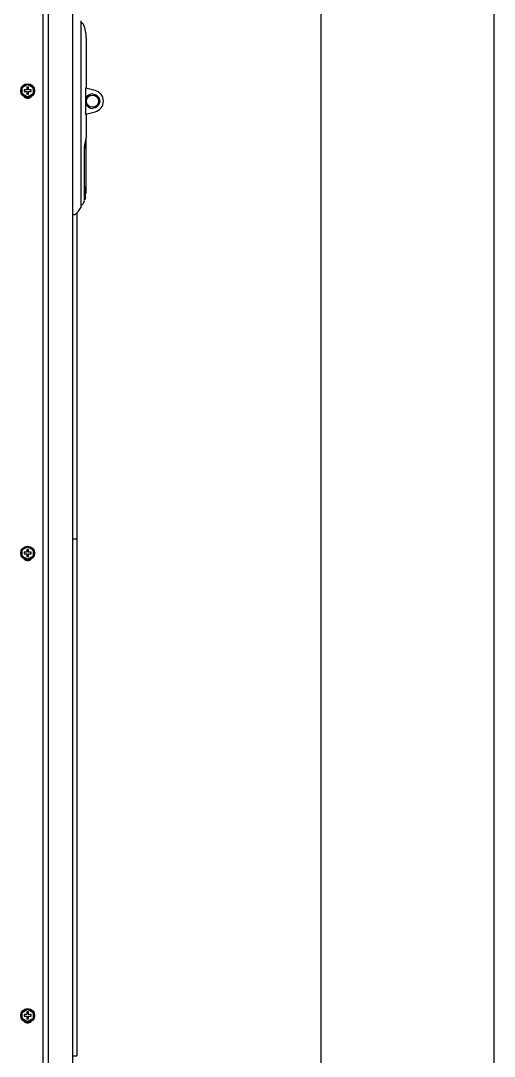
# Model space of a CAD drawing. Extents: x 61367 to 140945, y -1257 to 25588.
# Drawn here: x 83570 to 83979, y 18445 to 19341 of the extents above; entities that cross this region are included whole.
import ezdxf

# ---------------------------------------------------------------- set-up
doc = ezdxf.new("R2010")
doc.units = 0
doc.header["$MEASUREMENT"] = 0
doc.layers.get('0').update_dxf_attribs({"linetype": 'CONTINUOUS'})
for name, color, linetype in [('2401-00300-M6-16HWMC_0', 7, 'CONTINUOUS'), ('4212-68099_1_0', 7, 'CONTINUOUS'), ('4212-73674_0', 7, 'CONTINUOUS'), ('4212-73755_1_0', 7, 'CONTINUOUS'), ('4212-KH011_041_0', 7, 'CONTINUOUS'), ('WATER-PROOF-OUTER-DOWN_0', 7, 'CONTINUOUS'), ('WATER-PROOF-OUTER-SIDE_0', 7, 'CONTINUOUS'), ('WSP-0814_1_0', 7, 'CONTINUOUS')]:
    doc.layers.add(name, color=color, linetype=linetype)
doc.layers.add('AM_0', color=7, linetype='CONTINUOUS', lineweight=30)

# ---------------------------------------------------------------- blocks, each defined once
blk = doc.blocks.new('RYTYHTR')
at = {"layer": '2401-00300-M6-16HWMC_0', "color": 7, "linetype": 'Continuous'}
for p, q in [((-34277.04, -68660.49), (-34272.4, -68657.81)), ((-34277.04, -68665.84), (-34277.04, -68660.49)), ((-34275.42, -68658.71), (-34274.89, -68659.24)), ((-34273.15, -68662.41), (-34275.4, -68662.41)), ((-34275.4, -68662.41), (-34275.4, -68663.91)), ((-34273.99, -68658.73), (-34274.5, -68658.22)), ((-34271.65, -68660.16), (-34273.15, -68660.16)), ((-34273.15, -68660.16), (-34273.15, -68662.41)), ((-34272.4, -68657.81), (-34267.77, -68660.49)), ((-34271.65, -68662.41), (-34271.65, -68660.16)), ((-34269.4, -68662.41), (-34271.65, -68662.41)), ((-34269.4, -68663.91), (-34269.4, -68662.41)), ((-34267.77, -68660.49), (-34267.77, -68665.84)), ((-34272.4, -68668.52), (-34277.04, -68665.84)), ((-34275.4, -68663.91), (-34273.15, -68663.91)), ((-34273.15, -68663.91), (-34273.15, -68666.16)), ((-34273.15, -68666.16), (-34271.65, -68666.16)), ((-34267.77, -68665.84), (-34272.4, -68668.52)), ((-34271.65, -68663.91), (-34269.4, -68663.91)), ((-34271.65, -68666.16), (-34271.65, -68663.91)), ((-34277.04, -69060.49), (-34272.4, -69057.81)), ((-34277.04, -69065.84), (-34277.04, -69060.49)), ((-34272.4, -69068.52), (-34277.04, -69065.84)), ((-34275.42, -69058.71), (-34274.89, -69059.24)), ((-34273.15, -69062.41), (-34275.4, -69062.41)), ((-34275.4, -69062.41), (-34275.4, -69063.91)), ((-34275.4, -69063.91), (-34273.15, -69063.91)), ((-34273.99, -69058.73), (-34274.5, -69058.22)), ((-34271.65, -69060.16), (-34273.15, -69060.16)), ((-34273.15, -69060.16), (-34273.15, -69062.41)), ((-34273.15, -69063.91), (-34273.15, -69066.16)), ((-34272.4, -69057.81), (-34267.77, -69060.49)), ((-34267.77, -69065.84), (-34272.4, -69068.52)), ((-34271.65, -69062.41), (-34271.65, -69060.16)), ((-34269.4, -69062.41), (-34271.65, -69062.41)), ((-34271.65, -69063.91), (-34269.4, -69063.91)), ((-34271.65, -69066.16), (-34271.65, -69063.91)), ((-34269.4, -69063.91), (-34269.4, -69062.41)), ((-34267.77, -69060.49), (-34267.77, -69065.84)), ((-34273.15, -69066.16), (-34271.65, -69066.16)), ((-34277.04, -69460.49), (-34272.4, -69457.81)), ((-34275.42, -69458.71), (-34274.89, -69459.24)), ((-34273.99, -69458.73), (-34274.5, -69458.22)), ((-34272.4, -69457.81), (-34267.77, -69460.49)), ((-34277.04, -69465.84), (-34277.04, -69460.49)), ((-34272.4, -69468.52), (-34277.04, -69465.84)), ((-34273.15, -69462.41), (-34275.4, -69462.41)), ((-34275.4, -69462.41), (-34275.4, -69463.91)), ((-34275.4, -69463.91), (-34273.15, -69463.91)), ((-34271.65, -69460.16), (-34273.15, -69460.16)), ((-34273.15, -69460.16), (-34273.15, -69462.41)), ((-34273.15, -69463.91), (-34273.15, -69466.16)), ((-34273.15, -69466.16), (-34271.65, -69466.16)), ((-34267.77, -69465.84), (-34272.4, -69468.52)), ((-34271.65, -69462.41), (-34271.65, -69460.16)), ((-34269.4, -69462.41), (-34271.65, -69462.41)), ((-34271.65, -69463.91), (-34269.4, -69463.91)), ((-34271.65, -69466.16), (-34271.65, -69463.91)), ((-34269.4, -69463.91), (-34269.4, -69462.41)), ((-34267.77, -69460.49), (-34267.77, -69465.84))]:
    blk.add_line(p, q, dxfattribs=at)
for centre in [(-34272.4, -68663.16), (-34272.4, -69063.16), (-34272.4, -69463.16)]:
    blk.add_circle(centre, 6, dxfattribs=at)
for centre in [(-34272.4, -68663.16), (-34272.4, -69063.16), (-34272.4, -69463.16)]:
    blk.add_arc(centre, 5.38, 124.11231, 112.97995, dxfattribs=at)
at = {"layer": '4212-68099_1_0', "color": 7, "linetype": 'Continuous'}
for p, q in [((-34233.4, -69585.96), (-34233.4, -67515.36)), ((-34254.4, -69588.16), (-34254.4, -67545.16))]:
    blk.add_line(p, q, dxfattribs=at)
at = {"layer": '4212-73674_0', "color": 7, "linetype": 'Continuous'}
for p, q in [((-34270.56, -68668.86), (-34270.02, -68668.86)), ((-34270.56, -69068.86), (-34270.02, -69068.86)), ((-34270.56, -69468.86), (-34270.02, -69468.86))]:
    blk.add_line(p, q, dxfattribs=at)
at = {"layer": '4212-73755_1_0', "color": 7, "linetype": 'Continuous'}
blk.add_line((-34259.4, -68537.16), (-34259.4, -69588.66), dxfattribs=at)
for centre in [(-34272.4, -68665.66), (-34272.4, -69065.66), (-34272.4, -69465.66)]:
    blk.add_arc(centre, 4, 222.99725, 317.00275, dxfattribs=at)
at = {"layer": '4212-KH011_041_0', "color": 7, "linetype": 'Continuous'}
for p, q in [((-34270.48, -68669.16), (-34272.4, -68669.16)), ((-34270.48, -69069.16), (-34272.4, -69069.16)), ((-34270.48, -69469.16), (-34272.4, -69469.16))]:
    blk.add_line(p, q, dxfattribs=at)
at = {"layer": 'WATER-PROOF-OUTER-DOWN_0', "color": 7, "linetype": 'Continuous'}
blk.add_line((-34233.1, -69498.16), (-34230.1, -69498.16), dxfattribs=at)
for centre, start, end in [((-34233.1, -69497.86), 180, 270), ((-34230.1, -69497.86), 270, 0)]:
    blk.add_arc(centre, 0.3, start, end, dxfattribs=at)
at = {"layer": 'WATER-PROOF-OUTER-SIDE_0', "color": 7, "linetype": 'Continuous'}
for p, q in [((-34229.8, -68768.49), (-34229.8, -69497.86)), ((-34233.1, -69498.16), (-34230.1, -69498.16))]:
    blk.add_line(p, q, dxfattribs=at)
at = {"layer": 'WATER-PROOF-OUTER-SIDE_0', "color": 5, "linetype": 'Continuous'}
blk.add_line((-34229.8, -69051.16), (-34233.4, -69051.16), dxfattribs=at)
at = {"layer": 'WATER-PROOF-OUTER-SIDE_0', "color": 7, "linetype": 'Continuous'}
for centre, major_axis, start_param, end_param in [((-34233.1, -69497.86), (0, 0.3), 1.570796, 2.594861), ((-34233.1, -69497.86), (0.3, 0), -2.117528, -1.570796), ((-34230.1, -69497.86), (0.3, 0), -1.570796, -1.024045), ((-34230.1, -69497.86), (0, 0.3), -2.594842, -2.079608)]:
    blk.add_ellipse(centre, major_axis=major_axis, ratio=1, start_param=start_param, end_param=end_param, dxfattribs=at)
at = {"layer": 'WSP-0814_1_0', "color": 7, "linetype": 'Continuous'}
for p, q in [((-34226.1, -68763.74), (-34226.1, -68602.59)), ((-34221.7, -68617.16), (-34221.7, -68660.3)), ((-34214.11, -68662.95), (-34221.99, -68660.98)), ((-34221.98, -68683.38), (-34221.98, -68660.95)), ((-34221.96, -68660.5), (-34221.94, -68660.39)), ((-34221.96, -68660.49), (-34221.95, -68660.5)), ((-34221.95, -68660.5), (-34221.96, -68660.49)), ((-34221.96, -68660.49), (-34221.95, -68660.5)), ((-34221.94, -68660.39), (-34221.93, -68660.37)), ((-34221.7, -68660.3), (-34221.89, -68660.26)), ((-34221.99, -68683.35), (-34214.11, -68681.38)), ((-34221.96, -68683.83), (-34221.97, -68683.73)), ((-34221.95, -68683.83), (-34221.97, -68683.84)), ((-34221.97, -68683.84), (-34221.95, -68683.83)), ((-34221.95, -68683.83), (-34221.97, -68683.84)), ((-34221.89, -68684.07), (-34221.79, -68684.05)), ((-34221.79, -68684.05), (-34221.73, -68684.03)), ((-34221.73, -68684.03), (-34221.7, -68684.03)), ((-34221.7, -68684.03), (-34221.7, -68704.06)), ((-34221.96, -68704.94), (-34221.79, -68704.4)), ((-34221.79, -68704.4), (-34221.73, -68704.22)), ((-34221.73, -68704.22), (-34221.7, -68704.06)), ((-34221.7, -68743.66), (-34221.7, -68704.87)), ((-34223.25, -68758.26), (-34223.25, -68713.16)), ((-34222.26, -68749.16), (-34222.25, -68748.28)), ((-34222.26, -68754.62), (-34222.26, -68749.16)), ((-34222.25, -68748.28), (-34222.18, -68747.08)), ((-34222.07, -68746.49), (-34222.06, -68746.51)), ((-34222.06, -68751.82), (-34222.07, -68751.84)), ((-34221.99, -68746.7), (-34222.06, -68746.51)), ((-34222.06, -68751.82), (-34221.94, -68751.53)), ((-34222.04, -68747.77), (-34222.02, -68747.69)), ((-34222.04, -68747.77), (-34222.03, -68747.73)), ((-34222.04, -68747.91), (-34222.04, -68747.77)), ((-34222.04, -68747.93), (-34222.04, -68747.83)), ((-34222.04, -68747.91), (-34221.9, -68747.91)), ((-34222.03, -68748.02), (-34222.04, -68747.93)), ((-34222.04, -68750.43), (-34222.03, -68750.31)), ((-34221.9, -68750.41), (-34222.04, -68750.41)), ((-34222.04, -68750.57), (-34222.04, -68750.43)), ((-34222.03, -68750.62), (-34222.04, -68750.57)), ((-34222.02, -68748.13), (-34222.03, -68748.02)), ((-34222.03, -68750.31), (-34222.02, -68750.21)), ((-34222.02, -68750.63), (-34222.03, -68750.62)), ((-34222.02, -68747.69), (-34222.02, -68747.68)), ((-34222, -68748.24), (-34222.02, -68748.13)), ((-34222.02, -68750.21), (-34221.99, -68750.08)), ((-34222.02, -68750.65), (-34222.02, -68750.63)), ((-34221.97, -68748.37), (-34222, -68748.24)), ((-34221.94, -68746.8), (-34221.99, -68746.7)), ((-34221.99, -68750.08), (-34221.97, -68749.97)), ((-34221.94, -68748.45), (-34221.97, -68748.37)), ((-34221.97, -68749.97), (-34221.94, -68749.88)), ((-34221.94, -68745.06), (-34221.82, -68744.35)), ((-34221.88, -68747.64), (-34221.79, -68747.55)), ((-34221.81, -68750.75), (-34221.88, -68750.69)), ((-34221.82, -68744.35), (-34221.74, -68743.91)), ((-34221.79, -68750.79), (-34221.81, -68750.75)), ((-34221.79, -68747.55), (-34221.77, -68747.46)), ((-34221.78, -68750.83), (-34221.79, -68750.79)), ((-34221.77, -68747.46), (-34221.78, -68747.38)), ((-34221.78, -68747.5), (-34221.77, -68747.45)), ((-34221.77, -68749.16), (-34221.78, -68749.09)), ((-34221.77, -68750.86), (-34221.78, -68750.83)), ((-34221.78, -68750.95), (-34221.77, -68750.9)), ((-34221.77, -68750.9), (-34221.77, -68750.86)), ((-34221.74, -68743.91), (-34221.71, -68743.76)), ((-34221.7, -68743.66), (-34221.71, -68743.76)), ((-34221.7, -68750.21), (-34221.7, -68748.11)), ((-34224.08, -68760.46), (-34223.28, -68758.43)), ((-34223.17, -68757.66), (-34223.25, -68757.66)), ((-34222.27, -68754.76), (-34222.98, -68757.52)), ((-34233.2, -68770.16), (-34231.48, -68770.16))]:
    blk.add_line(p, q, dxfattribs=at)
for points in [[(-34221.98, -68660.95), (-34221.98, -68660.89), (-34221.98, -68660.75), (-34221.97, -68660.63), (-34221.96, -68660.52), (-34221.96, -68660.5)], [(-34221.97, -68683.73), (-34221.97, -68683.61), (-34221.98, -68683.47), (-34221.98, -68683.38)], [(-34221.93, -68683.97), (-34221.93, -68683.97), (-34221.94, -68683.95), (-34221.95, -68683.9), (-34221.96, -68683.83)], [(-34223.25, -68713.16), (-34223.22, -68711.77), (-34223.07, -68710.07), (-34222.82, -68708.46), (-34222.52, -68707.01), (-34222.22, -68705.82), (-34221.96, -68704.94)], [(-34221.7, -68704.87), (-34221.71, -68704.81), (-34221.76, -68704.73), (-34221.84, -68704.68), (-34221.87, -68704.67)], [(-34222.18, -68747.08), (-34222.07, -68745.98), (-34221.94, -68745.06)], [(-34221.78, -68749.24), (-34221.77, -68749.21), (-34221.77, -68749.16)]]:
    blk.add_lwpolyline(points, dxfattribs=at)
blk.add_circle((-34216.4, -68672.16), 5.25, dxfattribs=at)
for centre, radius, start, end in [((-34226.36, -68606.9), 2.5, 23.73295, 84.05418), ((-34249.7, -68617.16), 28, 0, 23.73295), ((-34221.9, -68660.3), 0.2, 256.0049, 0.00057), ((-34216.38, -68672.16), 6.25, 90.03304, 154.36243), ((-34216.4, -68672.16), 9.5, 283.99979, 76.00021), ((-34216.38, -68672.17), 6.25, 205.66572, 269.96665), ((-34221.9, -68684.03), 0.2, 359.99954, 103.99501), ((-34227.15, -68749.16), 5.75, 328.60895, 332.21947), ((-34227.15, -68749.16), 5.75, 27.78053, 28.6259), ((-34222.18, -68751.22), 0.611, 74.52268, 75.71923), ((-34221.9, -68748.11), 0.2, 359.9999, 90), ((-34221.9, -68750.21), 0.2, 270, 0.0001), ((-34222.37, -68743.64), 0.67, 341.16013, 349.24223), ((-34226.83, -68759.25), 3, 283.98665, 336.21217), ((-34223.17, -68757.46), 0.2, 270, 342.62899), ((-34233.2, -68769.96), 0.2, 179.99995, 270), ((-34231.48, -68769.96), 0.2, 270, 311.56532), ((-34249.92, -68749.16), 28, 311.56518, 327.9974), ((-34226.6, -68763.74), 0.5, 327.99589, 0.00008)]:
    blk.add_arc(centre, radius, start, end, dxfattribs=at)
for points, knots in [([(-34216.39, -68665.91), (-34214.79, -68665.91), (-34211.47, -68667.27), (-34209.47, -68672.16), (-34211.47, -68677.06), (-34214.79, -68678.41), (-34216.39, -68678.41)], [0, 0, 0, 0, 0.249973, 0.499996, 0.75002, 1, 1, 1, 1]), ([(-34222.02, -68747.7), (-34222.01, -68747.7), (-34221.98, -68747.69), (-34221.95, -68747.67), (-34221.93, -68747.67)], [0, 0, 0, 0, 0.520075, 1, 1, 1, 1]), ([(-34221.88, -68750.69), (-34221.9, -68750.68), (-34221.94, -68750.66), (-34221.99, -68750.64), (-34222.01, -68750.63)], [0, 0, 0, 0, 0.469311, 1, 1, 1, 1]), ([(-34221.93, -68747.67), (-34221.93, -68747.66), (-34221.91, -68747.65), (-34221.89, -68747.64), (-34221.89, -68747.63)], [0, 0, 0, 0, 0.512773, 1, 1, 1, 1])]:
    blk.add_open_spline(points, degree=3, knots=knots, dxfattribs=at)
for points in [[(-34222.98, -68713.16), (-34222.98, -68710.37), (-34222.5, -68707.55), (-34221.7, -68704.87)], [(-34221.78, -68747.38), (-34221.82, -68747.19), (-34221.86, -68746.98), (-34221.97, -68746.81)], [(-34221.78, -68749.09), (-34221.82, -68748.87), (-34221.86, -68748.65), (-34221.96, -68748.46)], [(-34221.94, -68749.88), (-34221.87, -68749.67), (-34221.8, -68749.46), (-34221.8, -68749.24)], [(-34221.94, -68751.53), (-34221.87, -68751.34), (-34221.8, -68751.15), (-34221.8, -68750.95)]]:
    blk.add_open_spline(points, degree=3, dxfattribs=at)

msp = doc.modelspace()

# ---------------------------------------------------------------- linework, layer by layer
at = {"layer": 'AM_0'}
for points in [[(83827.043, 17861.086), (83979.043, 17861.086), (83979.043, 20521.086), (83827.043, 20521.086)], [(83829.043, 20521.086), (83829.043, 17861.086)]]:
    msp.add_lwpolyline(points, dxfattribs=at)

# ---------------------------------------------------------------- block references
at = {"lineweight": -3}
msp.add_blockref('RYTYHTR', (117847.947, 87943.251), dxfattribs=at)

doc.saveas('drawing.dxf')
